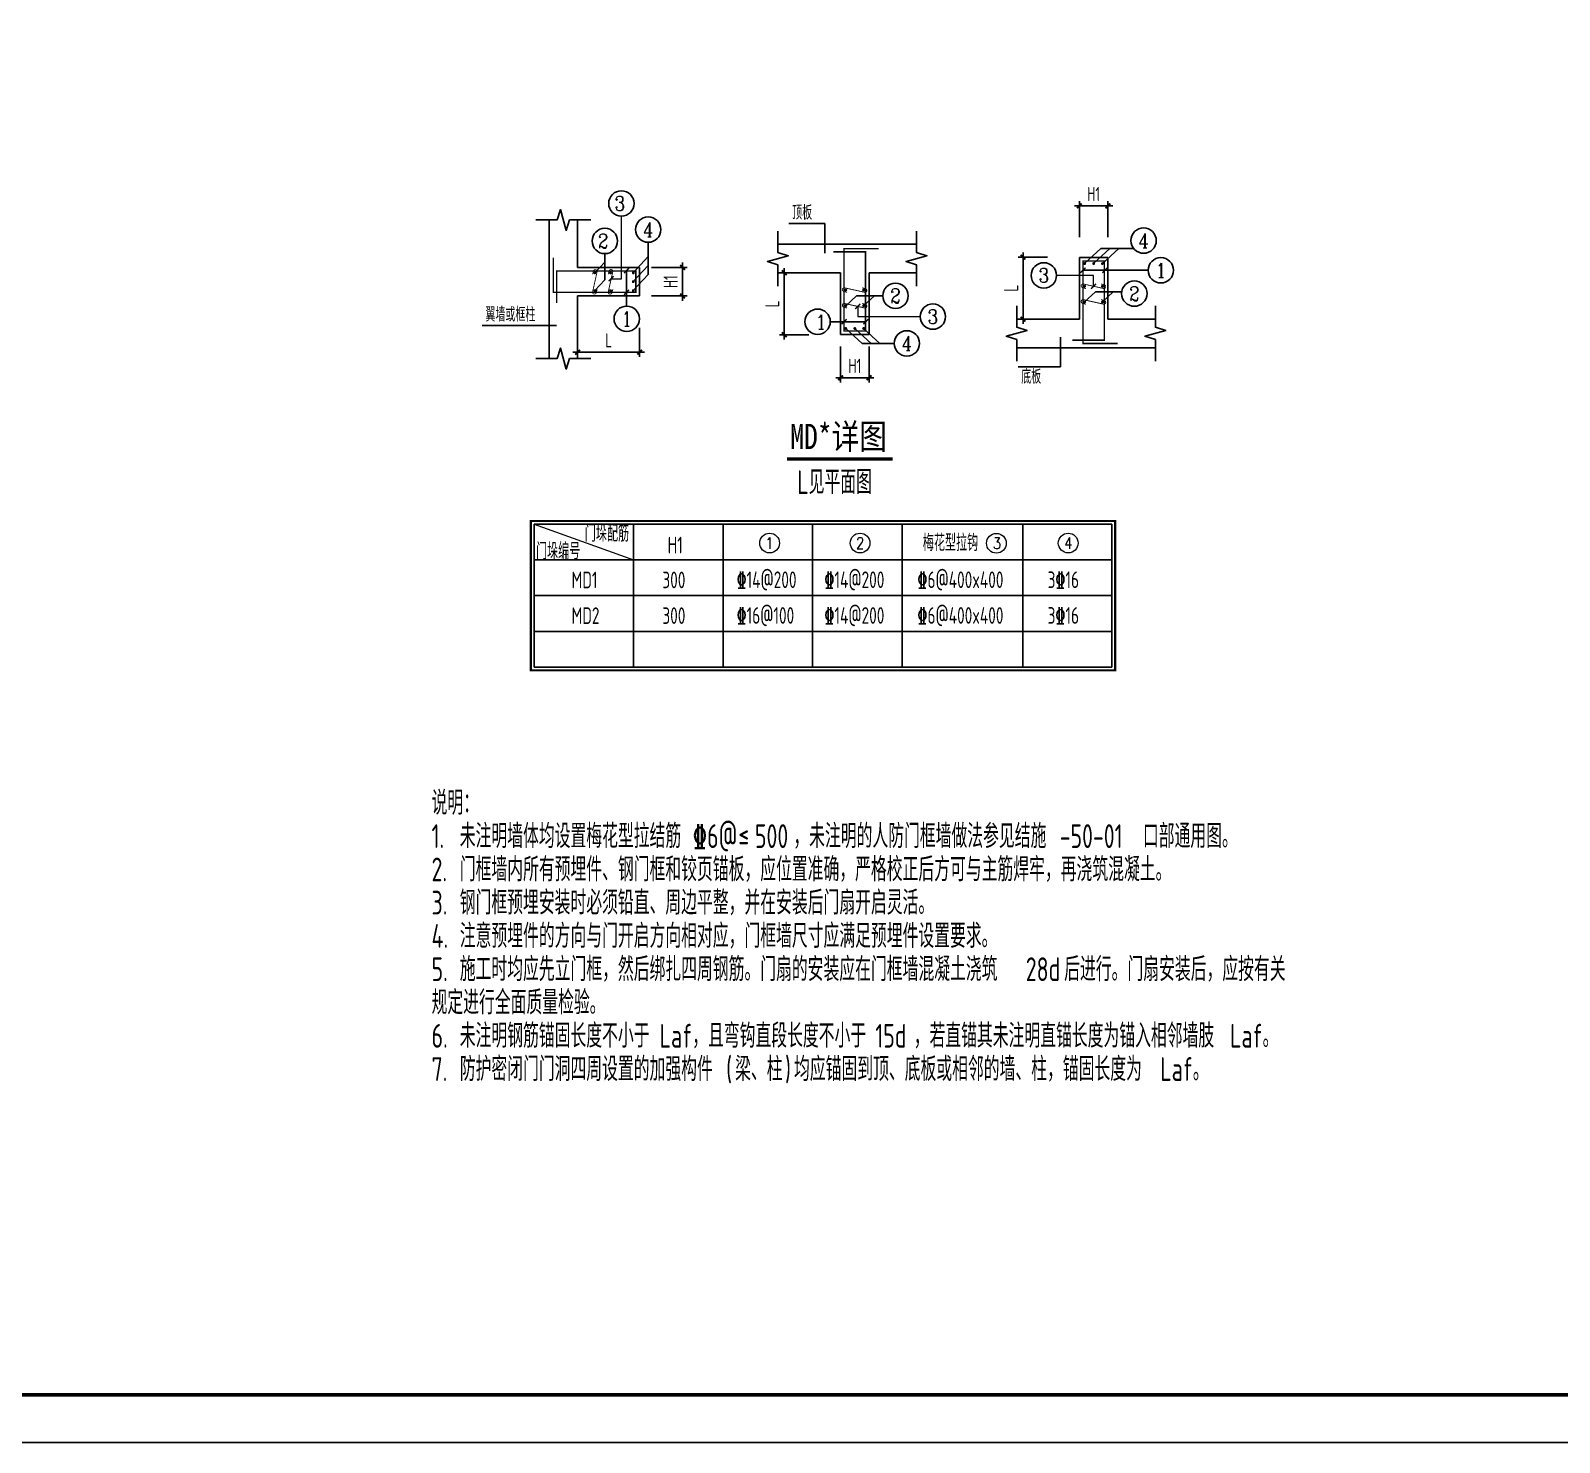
# Model space of a CAD drawing. Extents: x 37906 to 290206, y -18154 to 41246.
# Drawn here: x 226403 to 242475, y 11546 to 26396 of the extents above; entities that cross this region are included whole.
import ezdxf
from ezdxf.enums import TextEntityAlignment as Align

# ---------------------------------------------------------------- set-up
doc = ezdxf.new("R2010")
doc.units = 0
doc.header["$LTSCALE"] = 1000
doc.header["$MEASUREMENT"] = 0
doc.linetypes.add('DASH', pattern=[0.35, 0.25, -0.1])
for name, color, linetype, lineweight in [('3E柱编号', 7, 'Continuous', 13), ('G_DIM_IN（内尺寸）', 3, 'Continuous', 13), ('QZTEXT', 2, 'Continuous', 13), ('REINL', 1, 'Continuous', 0), ('表格边线', 105, 'Continuous', 18)]:
    doc.layers.add(name, color=color, linetype=linetype, lineweight=lineweight)
for name, color, linetype in [('AXIS_TEXT', 7, 'Continuous'), ('DIM', 3, 'Continuous'), ('DIM_SYMB', 3, 'Continuous'), ('ECA_TK', 7, 'Continuous'), ('PUB_DIM', 3, 'Continuous'), ('PUB_TEXT', 7, 'Continuous'), ('REIN', 1, 'Continuous'), ('TAB', 83, 'Continuous'), ('TEXT', 7, 'Continuous'), ('tk', 7, 'Continuous'), ('WALL', 9, 'Continuous')]:
    doc.layers.add(name, color=color, linetype=linetype)
doc.styles.add('_TCH_AXIS', font='COMPLEX', dxfattribs={"bigfont": 'GBCBIG'})
doc.styles.add('TSSD_Dimension', font='tssdeng.shx', dxfattribs={"width": 0.7, "bigfont": 'hztxt.shx'})
doc.styles.add('TSSD_Label', font='tssdeng2.shx', dxfattribs={"width": 0.7, "bigfont": 'tssdchn.shx'})
doc.styles.add('TSSD_Rein', font='tssdeng2.shx', dxfattribs={"width": 0.7, "bigfont": 'tssdchn.shx'})
doc.styles.add('TYDG_01', font='', dxfattribs={"width": 0.8})
doc.styles.get('TYDG_01').set_extended_font_data('SimSun')
doc.dimstyles.new('TSSD_50_50', dxfattribs={"dimtxt": 150, "dimasz": 50, "dimexe": 50, "dimexo": 125, "dimgap": 50, "dimtad": 1, "dimdec": 0, "dimzin": 0, "dimdsep": 46, "dimtxsty": 'TSSD_Dimension', "dimblk": 'ARCHTICK', "dimblk1": 'ARCHTICK', "dimblk2": 'ARCHTICK', "dimcen": 0, "dimdle": 50, "dimclrt": 7, "dimadec": 0, "dimazin": 0, "dimtfac": 1, "dimtdec": 0, "dimtix": 1, "dimtmove": 2, "dimatfit": 3, "dimfxl": 1, "dimtolj": 1, "dimtzin": 0, "dimarcsym": 0})

# ---------------------------------------------------------------- blocks, each defined once
blk = doc.blocks.new('10B_A1E图框')
at = {"layer": 'ECA_TK'}
blk.add_lwpolyline([(0, 0), (841, 0), (841, 594), (0, 594)], close=True, dxfattribs=at)
at = {"layer": 'ECA_TK', "const_width": 0.8}
blk.add_lwpolyline([(831, 10), (831, 584), (18, 584), (18, 10)], close=True, dxfattribs=at)
blk = doc.blocks.new('_ArchTick')
at = {"color": 0, "linetype": 'ByBlock', "const_width": 0.4}
blk.add_lwpolyline([(-0.5, -0.5), (0.5, 0.5)], dxfattribs=at)
blk = doc.blocks.new('*D1263')
at = {"layer": 'Defpoints', "color": 0}
for p in [(236836, 24013), (237219, 24013), (237219, 23361)]:
    blk.add_point(p, dxfattribs=at)
at = {"layer": 'DIM', "color": 0, "lineweight": -2}
for p, q in [((237094, 24013), (236786, 24013)), ((236836, 23311), (236836, 24063)), ((237094, 23361), (236786, 23361))]:
    blk.add_line(p, q, dxfattribs=at)
at = {"layer": 'DIM', "color": 0, "lineweight": -2, "xscale": 50, "yscale": 50, "zscale": 50}
for p, rotation in [((236836, 24013), 90), ((236836, 23361), 270)]:
    blk.add_blockref('_ArchTick', p, dxfattribs=dict(at, rotation=rotation))
at = {"layer": 'DIM', "color": 7, "insert": (236711, 23687), "char_height": 150, "attachment_point": 5, "rotation": 90, "style": 'TSSD_Dimension'}
blk.add_mtext('\\A1;L', dxfattribs=at)
blk = doc.blocks.new('*D1264')
at = {"layer": 'Defpoints', "color": 0}
for p in [(237429, 24552), (237429, 24098), (237729, 24098)]:
    blk.add_point(p, dxfattribs=at)
at = {"layer": 'DIM', "color": 0, "lineweight": -2}
for p, q in [((237429, 24223), (237429, 24602)), ((237729, 24223), (237729, 24602)), ((237779, 24552), (237379, 24552))]:
    blk.add_line(p, q, dxfattribs=at)
at = {"layer": 'DIM', "color": 0, "lineweight": -2, "xscale": 50, "yscale": 50, "zscale": 50, "rotation": 180}
blk.add_blockref('_ArchTick', (237429, 24552), dxfattribs=at)
at = {"layer": 'DIM', "color": 0, "lineweight": -2, "xscale": 50, "yscale": 50, "zscale": 50}
blk.add_blockref('_ArchTick', (237729, 24552), dxfattribs=at)
at = {"layer": 'DIM', "color": 7, "insert": (237579, 24677), "char_height": 150, "attachment_point": 5, "style": 'TSSD_Dimension'}
blk.add_mtext('\\A1;H1', dxfattribs=at)
blk = doc.blocks.new('*D1265')
at = {"layer": 'Defpoints', "color": 0, "linetype": 'Continuous'}
for p in [(232154, 23395), (232806, 23395), (232806, 23013)]:
    blk.add_point(p, dxfattribs=at)
at = {"layer": 'PUB_DIM', "color": 0, "linetype": 'Continuous', "lineweight": -2}
for p, q in [((232154, 23270), (232154, 22963)), ((232806, 23270), (232806, 22963)), ((232104, 23013), (232856, 23013))]:
    blk.add_line(p, q, dxfattribs=at)
at = {"layer": 'PUB_DIM', "color": 0, "linetype": 'Continuous', "lineweight": -2, "xscale": 50, "yscale": 50, "zscale": 50, "rotation": 180}
blk.add_blockref('_ArchTick', (232154, 23013), dxfattribs=at)
at = {"layer": 'PUB_DIM', "color": 0, "linetype": 'Continuous', "lineweight": -2, "xscale": 50, "yscale": 50, "zscale": 50}
blk.add_blockref('_ArchTick', (232806, 23013), dxfattribs=at)
at = {"layer": 'PUB_DIM', "color": 7, "linetype": 'Continuous', "insert": (232480, 23138), "char_height": 150, "attachment_point": 5, "style": 'TSSD_Dimension'}
blk.add_mtext('\\A1;L', dxfattribs=at)
blk = doc.blocks.new('*D1266')
at = {"layer": 'Defpoints', "color": 0}
for p in [(232804, 23905), (232804, 23605), (233257, 23605)]:
    blk.add_point(p, dxfattribs=at)
at = {"layer": 'DIM', "color": 0, "lineweight": -2}
for p, q in [((233257, 23955), (233257, 23555)), ((232929, 23905), (233307, 23905)), ((232929, 23605), (233307, 23605))]:
    blk.add_line(p, q, dxfattribs=at)
at = {"layer": 'DIM', "color": 0, "lineweight": -2, "xscale": 50, "yscale": 50, "zscale": 50}
for p, rotation in [((233257, 23905), 90), ((233257, 23605), 270)]:
    blk.add_blockref('_ArchTick', p, dxfattribs=dict(at, rotation=rotation))
at = {"layer": 'DIM', "color": 7, "insert": (233132, 23755), "char_height": 150, "attachment_point": 5, "rotation": 90, "style": 'TSSD_Dimension'}
blk.add_mtext('\\A1;H1', dxfattribs=at)
blk = doc.blocks.new('*D1267')
at = {"layer": 'Defpoints', "color": 0, "linetype": 'Continuous'}
for p in [(234708, 23848), (234326, 23196), (234708, 23196)]:
    blk.add_point(p, dxfattribs=at)
at = {"layer": 'PUB_DIM', "color": 0, "linetype": 'Continuous', "lineweight": -2}
for p, q in [((234583, 23848), (234276, 23848)), ((234326, 23898), (234326, 23146)), ((234583, 23196), (234276, 23196))]:
    blk.add_line(p, q, dxfattribs=at)
at = {"layer": 'PUB_DIM', "color": 0, "linetype": 'Continuous', "lineweight": -2, "xscale": 50, "yscale": 50, "zscale": 50}
for p, rotation in [((234326, 23848), 90), ((234326, 23196), 270)]:
    blk.add_blockref('_ArchTick', p, dxfattribs=dict(at, rotation=rotation))
at = {"layer": 'PUB_DIM', "color": 7, "linetype": 'Continuous', "insert": (234201, 23522), "char_height": 150, "attachment_point": 5, "rotation": 90, "style": 'TSSD_Dimension'}
blk.add_mtext('\\A1;L', dxfattribs=at)
blk = doc.blocks.new('*D1268')
at = {"layer": 'Defpoints', "color": 0}
for p in [(234918, 23198), (235218, 23198), (234918, 22744)]:
    blk.add_point(p, dxfattribs=at)
at = {"layer": 'DIM', "color": 0, "lineweight": -2}
for p, q in [((234918, 23073), (234918, 22694)), ((235218, 23073), (235218, 22694)), ((235268, 22744), (234868, 22744))]:
    blk.add_line(p, q, dxfattribs=at)
at = {"layer": 'DIM', "color": 0, "lineweight": -2, "xscale": 50, "yscale": 50, "zscale": 50, "rotation": 180}
blk.add_blockref('_ArchTick', (234918, 22744), dxfattribs=at)
at = {"layer": 'DIM', "color": 0, "lineweight": -2, "xscale": 50, "yscale": 50, "zscale": 50}
blk.add_blockref('_ArchTick', (235218, 22744), dxfattribs=at)
at = {"layer": 'DIM', "color": 7, "insert": (235068, 22869), "char_height": 150, "attachment_point": 5, "style": 'TSSD_Dimension'}
blk.add_mtext('\\A1;H1', dxfattribs=at)

msp = doc.modelspace()

# ---------------------------------------------------------------- linework, layer by layer
at = {"color": 0, "const_width": 15}
for points in [[(232533.4, 23813.1), (232480.4, 23760.1)], [(232694.1, 23898), (232641.1, 23844.9)], [(237492.7, 23901), (237439.7, 23848)], [(237721.3, 23901), (237668.3, 23848)], [(232694.1, 23669.4), (232641.1, 23616.3)], [(237603.7, 23733.1), (237550.6, 23680)], [(235072.6, 23468.3), (235125.6, 23521.3)], [(234981.8, 23360.6), (234928.8, 23307.6)], [(235210.4, 23360.6), (235157.4, 23307.6)]]:
    msp.add_lwpolyline(points, dxfattribs=at)
at = {"layer": '3E柱编号'}
for p, q in [((232614.1, 23786.6), (232614.1, 24442.8)), ((237577.2, 23821), (237188.5, 23821)), ((237577.2, 23706.6), (237577.2, 23821)), ((232506.9, 23786.6), (232614.1, 23786.6)), ((235099.1, 23494.8), (235099.1, 23387.6)), ((235099.1, 23387.6), (235755.3, 23387.6))]:
    msp.add_line(p, q, dxfattribs=at)
at = {"layer": 'DIM'}
for centre in [(232614.1, 24577.6), (232895.8, 24302.6), (232439.8, 24183), (238104.1, 24187), (237055.1, 23821), (238285.1, 23874.5), (235495.5, 23606.7), (238006.4, 23629.7), (232670.1, 23364.4), (234676.8, 23334.1), (235888.7, 23387.6), (235615.1, 23105.9)]:
    msp.add_circle(centre, 133.3, dxfattribs=at)
at = {"layer": 'DIM_SYMB'}
for p, q in [((234754.2, 24366.6), (234375.7, 24366.6)), ((234754.2, 24366.6), (234754.2, 24053.3)), ((231930.2, 23294.3), (231151.2, 23294.3)), ((237230.5, 22859.4), (237230.5, 23172.6)), ((237230.5, 22859.4), (236783.6, 22859.4))]:
    msp.add_line(p, q, dxfattribs=at)
for points in [[(231713.7, 24403.8), (231938.7, 24403.8), (231973.7, 24513.8), (232033.7, 24293.8), (232068.7, 24403.8), (232293.7, 24403.8)], [(234258.5, 24288), (234258.5, 24063), (234368.5, 24028), (234148.5, 23968), (234258.5, 23933), (234258.5, 23708)], [(235716.3, 24288), (235716.3, 24063), (235826.3, 24028), (235606.3, 23968), (235716.3, 23933), (235716.3, 23708)], [(236769.4, 22920.6), (236769.4, 23145.6), (236659.4, 23180.6), (236879.4, 23240.6), (236769.4, 23275.6), (236769.4, 23500.6)], [(238227.2, 22920.6), (238227.2, 23145.6), (238117.2, 23180.6), (238337.2, 23240.6), (238227.2, 23275.6), (238227.2, 23500.6)], [(231713.7, 22946), (231938.7, 22946), (231973.7, 23056), (232033.7, 22836), (232068.7, 22946), (232293.7, 22946)]]:
    msp.add_lwpolyline(points, dxfattribs=at)
at = {"layer": 'DIM_SYMB', "const_width": 35}
msp.add_lwpolyline([(234355.4, 21888.6), (235465.3, 21888.6)], dxfattribs=at)
at = {"layer": 'G_DIM_IN（内尺寸）'}
for centre in [(234171.9, 21005.9), (235123.7, 21005.9), (236556.1, 21003.6), (237311, 21005.9)]:
    msp.add_circle(centre, 103.7, dxfattribs=at)
at = {"layer": 'QZTEXT', "color": 7}
msp.add_line((231697.4, 21203.4), (232741.6, 20828), dxfattribs=at)
at = {"layer": 'REIN', "const_width": 15}
for points in [[(235318.8, 24103.4), (234955.3, 24103.4), (234955.3, 23235.5), (235180.3, 23235.5), (235180.3, 24069.1), (234842.4, 24069.1)], [(231898.3, 24006.3), (231898.3, 23642.8), (232766.2, 23642.8), (232766.2, 23867.8), (231932.7, 23867.8), (231932.7, 23529.9)], [(237829.7, 23105.2), (237466.2, 23105.2), (237466.2, 23973.1), (237691.2, 23973.1), (237691.2, 23139.6), (237353.3, 23139.6)]]:
    msp.add_lwpolyline(points, dxfattribs=at)
at = {"layer": 'REIN', "ltscale": 0.5, "const_width": 15}
for points in [[(237483.8, 23938.2, 1), (237483.8, 23953.2, 1)], [(237578.7, 23938.2, 1), (237578.7, 23953.2, 1)], [(237671, 23938.2, 1), (237671, 23953.2, 1)], [(232327.6, 23847.6, -1), (232342.6, 23847.6, -1)], [(232492.3, 23847.6, -1), (232507.3, 23847.6, -1)], [(232731.3, 23847.6, -1), (232746.3, 23847.6, -1)], [(232327.6, 23660.5, -1), (232342.6, 23660.5, -1)], [(232492.3, 23660.5, -1), (232507.3, 23660.5, -1)], [(232731.3, 23755.3, -1), (232746.3, 23755.3, -1)], [(232731.3, 23660.5, -1), (232746.3, 23660.5, -1)], [(234972.9, 23674.1, -1), (234972.9, 23659.1, -1)], [(235160.1, 23674.1, -1), (235160.1, 23659.1, -1)], [(237483.8, 23699.2, 1), (237483.8, 23714.2, 1)], [(237671, 23699.2, 1), (237671, 23714.2, 1)], [(234972.9, 23509.5, -1), (234972.9, 23494.5, -1)], [(235160.1, 23509.5, -1), (235160.1, 23494.5, -1)], [(237483.8, 23534.5, 1), (237483.8, 23549.5, 1)], [(237671, 23534.5, 1), (237671, 23549.5, 1)], [(234972.9, 23270.5, -1), (234972.9, 23255.5, -1)], [(235067.8, 23270.5, -1), (235067.8, 23255.5, -1)], [(235160.1, 23270.5, -1), (235160.1, 23255.5, -1)]]:
    msp.add_lwpolyline(points, format="xyb", close=True, dxfattribs=at)
at = {"layer": 'REIN', "linetype": 'DASH', "ltscale": 0.5, "const_width": 10}
for points in [[(232475.4, 23833), (232485, 23867.7, -0.9739328), (232522.9, 23858.4), (232476.4, 23649.2, 1.0267649), (232514.3, 23639.9), (232523.8, 23674.6)], [(235145.5, 23526.3), (235180.2, 23516.7, -0.9739328), (235170.8, 23478.9), (234961.7, 23525.3, 1.0267649), (234952.3, 23487.4), (234987, 23477.9)], [(237656.4, 23566.3), (237691.1, 23556.8, -0.9739328), (237681.7, 23518.9), (237472.6, 23565.4, 1.0267649), (237463.2, 23527.5), (237497.9, 23517.9)]]:
    msp.add_lwpolyline(points, format="xyb", dxfattribs=at)
at = {"layer": 'REINL', "const_width": 9}
for points in [[(232310.8, 23833), (232320.3, 23867.7, -0.9739328), (232358.2, 23858.4), (232311.7, 23649.2, 1.0267649), (232349.6, 23639.9), (232359.1, 23674.6)], [(235145.5, 23691), (235180.2, 23681.4, -0.9739328), (235170.8, 23643.5), (234961.7, 23690, 1.0267649), (234952.3, 23652.1), (234987, 23642.6)], [(237656.4, 23731), (237691.1, 23721.5, -0.9739328), (237681.7, 23683.6), (237472.6, 23730, 1.0267649), (237463.2, 23692.2), (237497.9, 23682.6)]]:
    msp.add_lwpolyline(points, format="xyb", dxfattribs=at)
at = {"layer": 'TAB'}
for p, q in [((231697.4, 21203.4), (231697.4, 19701.7)), ((231697.4, 21203.4), (237769.2, 21203.4)), ((231697.4, 21203.4), (237769.2, 21203.4)), ((232741.6, 21203.4), (232741.6, 19701.7)), ((233682.6, 21203.4), (233682.6, 19701.7)), ((234623.5, 21203.4), (234623.5, 19701.7)), ((235564.5, 21203.4), (235564.5, 19701.7)), ((236835.5, 21203.4), (236835.5, 19701.7)), ((237769.2, 21203.4), (237769.2, 19701.7)), ((231697.4, 20828), (237769.2, 20828)), ((231697.4, 20452.6), (237769.2, 20452.6)), ((231697.4, 20077.1), (237769.2, 20077.1)), ((231697.4, 19701.7), (237769.2, 19701.7)), ((231697.4, 19701.7), (237769.2, 19701.7)), ((231697.4, 19701.7), (237769.2, 19701.7)), ((231697.4, 19701.7), (237769.2, 19701.7)), ((231697.4, 19701.7), (237769.2, 19701.7)), ((231697.4, 19701.7), (237769.2, 19701.7)), ((231697.4, 19701.7), (237769.2, 19701.7))]:
    msp.add_line(p, q, dxfattribs=at)
at = {"layer": 'TEXT', "ltscale": 99}
for p, q in [((232895.8, 24169.2), (232895.8, 23832)), ((232439.8, 24048.3), (232439.8, 23774.8)), ((237992.6, 24102.7), (237655.4, 24102.7)), ((232667.6, 23871.4), (232667.6, 23497.7)), ((237466.2, 23874.5), (238151.8, 23874.5)), ((237871.6, 23646.7), (237598.2, 23646.7)), ((235360.7, 23606.7), (235087.3, 23606.7)), ((235183.9, 23334.1), (234810.2, 23334.1)), ((235481.7, 23105.9), (235144.5, 23105.9))]:
    msp.add_line(p, q, dxfattribs=at)
at = {"layer": 'TEXT'}
for p, q in [((232335.1, 23847.6), (232439.8, 23962)), ((232738.8, 23847.6), (232895.8, 24019.1)), ((237483.8, 23945.7), (237655.4, 24102.7)), ((237578.7, 23945.7), (237750.3, 24102.7)), ((237671, 23945.7), (237842.5, 24102.7)), ((232738.8, 23755.3), (232895.8, 23926.9)), ((232738.8, 23660.5), (232895.8, 23832)), ((232335.1, 23660.5), (232439.8, 23774.8)), ((237483.8, 23542), (237598.2, 23646.7)), ((237671, 23542), (237785.3, 23646.7)), ((234972.9, 23502), (235087.3, 23606.7)), ((235160.1, 23502), (235274.4, 23606.7)), ((234972.9, 23263), (235144.5, 23105.9)), ((235067.8, 23263), (235239.4, 23105.9)), ((235160.1, 23263), (235331.6, 23105.9))]:
    msp.add_line(p, q, dxfattribs=at)
at = {"layer": 'WALL', "ltscale": 80}
for p, q in [((231853.7, 22946), (231853.7, 24403.8)), ((232153.7, 23905.3), (232153.7, 24403.8)), ((234258.5, 24148), (235716.3, 24148)), ((237428.7, 24010.6), (237728.7, 24010.6)), ((237428.7, 23360.6), (237428.7, 24010.6)), ((237728.7, 24010.6), (237428.7, 24010.6)), ((237728.7, 24010.6), (237728.7, 23360.6)), ((232803.7, 23905.3), (232153.7, 23905.3)), ((232803.7, 23605.3), (232803.7, 23905.3)), ((232803.7, 23905.3), (232803.7, 23605.3)), ((234258.5, 23848), (234917.8, 23848)), ((234917.8, 23848), (234917.8, 23198)), ((234917.8, 23448), (234917.8, 23848)), ((235217.8, 23198), (235217.8, 23848)), ((235217.8, 23848), (235716.3, 23848)), ((232153.7, 23605.3), (232803.7, 23605.3)), ((232153.7, 22946), (232153.7, 23605.3)), ((232553.7, 23605.3), (232153.7, 23605.3)), ((236769.4, 23360.6), (237428.7, 23360.6)), ((237728.7, 23360.6), (238227.2, 23360.6)), ((234917.8, 23198), (235217.8, 23198)), ((235217.8, 23198), (234917.8, 23198)), ((236769.4, 23060.6), (238227.2, 23060.6))]:
    msp.add_line(p, q, dxfattribs=at)
at = {"layer": '表格边线'}
msp.add_line((231697.4, 19701.7), (237769.2, 19701.7), dxfattribs=at)
at = {"layer": '表格边线', "const_width": 23.3}
msp.add_lwpolyline([(237804.2, 21238.4), (231662.4, 21238.4), (231662.4, 19666.7), (237804.2, 19666.7)], close=True, dxfattribs=at)

# ---------------------------------------------------------------- block references
at = {"layer": 'tk', "xscale": 50, "yscale": 50, "zscale": 50}
msp.add_blockref('10B_A1E图框', (206106.2, 11546.3), dxfattribs=at)

# ---------------------------------------------------------------- texts
at = {"layer": 'AXIS_TEXT', "style": '_TCH_AXIS'}
for s, width, p, p2 in [('3', 1.064702, (232543.1, 24501.5), (232651.2, 24501.5)), ('4', 0.931614, (232841.8, 24226.5), (232949.8, 24226.5)), ('2', 1.064702, (232368.8, 24106.9), (232476.8, 24106.9)), ('4', 0.931614, (238050.1, 24110.9), (238158.1, 24110.9)), ('1', 1.656203, (238231.1, 23798.4), (238339.1, 23798.4)), ('3', 1.064702, (237001.1, 23744.9), (237109.2, 23744.9)), ('2', 1.064702, (235441.5, 23530.6), (235549.5, 23530.6)), ('2', 1.064702, (237952.4, 23553.6), (238060.4, 23553.6)), ('1', 1.656203, (232616, 23288.3), (232724.1, 23288.3)), ('1', 1.656203, (234658.8, 23255.6), (234766.9, 23255.6)), ('3', 1.064702, (235834.6, 23311.5), (235942.7, 23311.5)), ('4', 0.931614, (235561, 23029.8), (235669.1, 23029.8))]:
    msp.add_text(s, height=152.2, dxfattribs=dict(at, width=width)).set_placement(p, p2, align=Align.FIT)
at = {"layer": 'AXIS_TEXT', "lineweight": 15, "style": '_TCH_AXIS'}
for s, width, p, p2 in [('1', 1.656203, (234129.8, 20946.7), (234213.9, 20946.7)), ('2', 1.064702, (235081.7, 20946.7), (235165.7, 20946.7)), ('3', 1.064702, (236520.2, 20944.4), (236604.3, 20944.4)), ('4', 0.931614, (237269, 20946.7), (237353, 20946.7))]:
    msp.add_text(s, height=118.4, dxfattribs=dict(at, width=width)).set_placement(p, p2, align=Align.FIT)
at = {"layer": 'PUB_TEXT', "style": 'TYDG_01', "width": 0.8}
msp.add_text('MD*详图', height=265.82, dxfattribs=at).set_placement((234390.1, 21994))
at = {"layer": 'QZTEXT', "color": 7, "lineweight": 15, "style": 'TSSD_Rein', "width": 0.7}
for s, p in [('门垛配筋', (232229.3, 21020.5)), ('H1', (233100, 20897.2)), ('梅花型拉钩', (235782.8, 20921.9)), ('门垛编号', (231716, 20832.6))]:
    msp.add_text(s, height=175, dxfattribs=at).set_placement(p)
at = {"layer": 'QZTEXT', "color": 1, "lineweight": 15, "style": 'TSSD_Rein', "width": 0.7}
for s, p in [('\x8414@200', (233825.3, 20532.4)), ('\x8414@200', (234748.8, 20532.4)), ('\x846@400x400', (235726.7, 20532.4)), ('MD1', (232089.1, 20530.3)), ('300', (233044.6, 20530.3)), ('3\x8416', (237094.9, 20532.4)), ('MD2', (232089.1, 20154.8)), ('300', (233044.6, 20154.8)), ('%%13216@100', (233825.3, 20156.9)), ('\x8414@200', (234748.8, 20156.9)), ('\x846@400x400', (235726.7, 20156.9)), ('3\x8416', (237094.9, 20156.9))]:
    msp.add_text(s, height=175, dxfattribs=at).set_placement(p)
at = {"layer": 'TEXT', "ltscale": 99, "style": 'TSSD_Label', "width": 0.7}
for s, rotation, p in [('顶板', 0.00001, (234409.4, 24407.6)), ('翼墙或框柱', 0.00001, (231184.9, 23335.4)), ('底板', 359.99999, (236817.2, 22680.7))]:
    msp.add_text(s, height=150, rotation=rotation, dxfattribs=at).set_placement(p)
at = {"layer": 'TEXT', "width": 0.7}
for s, style, p in [('L见平面图', 'TSSD_Label', (234462.7, 21520.9)), ('说明：', 'TSSD_Rein', (230618.2, 18148.4)), ('1.', 'TSSD_Rein', (230618.2, 17798.4)), ('未注明墙体均设置梅花型拉结筋', 'TSSD_Rein', (230915, 17798.4)), ('\x846@', 'TSSD_Rein', (233365, 17798.4)), ('500', 'TSSD_Rein', (234017.9, 17798.4)), ('，未注明的人防门框墙做法参见结施', 'TSSD_Rein', (234421.7, 17798.4)), ('-50-01', 'TSSD_Rein', (237221.7, 17798.4)), ('口部通用图。', 'TSSD_Rein', (238096.7, 17798.4)), ('≤', 'TSSD_Rein', (233842.9, 17798.4)), ('2.', 'TSSD_Rein', (230618.2, 17448.4)), ('门框墙内所有预埋件、钢门框和铰页锚板，应位置准确，严格校正后方可与主筋焊牢，再浇筑混凝土。', 'TSSD_Rein', (230915, 17448.4)), ('钢门框预埋安装时必须铅直、周边平整，并在安装后门扇开启灵活。', 'TSSD_Rein', (230915, 17098.4)), ('3.', 'TSSD_Rein', (230618.2, 17098.4)), ('4.', 'TSSD_Rein', (230618.2, 16748.4)), ('注意预埋件的方向与门开启方向相对应，门框墙尺寸应满足预埋件设置要求。', 'TSSD_Rein', (230915, 16748.4)), ('5.', 'TSSD_Rein', (230618.2, 16398.4)), ('施工时均应先立门框，然后绑扎四周钢筋。门扇的安装应在门框墙混凝土浇筑', 'TSSD_Rein', (230915, 16398.4)), ('28d', 'TSSD_Rein', (236865, 16398.4)), ('后进行。门扇安装后，应按有关', 'TSSD_Rein', (237268.9, 16398.4)), ('规定进行全面质量检验。', 'TSSD_Rein', (230618.2, 16048.4)), ('6.', 'TSSD_Rein', (230618.2, 15698.4)), ('未注明钢筋锚固长度不小于', 'TSSD_Rein', (230915, 15698.4)), ('Laf', 'TSSD_Rein', (233015, 15698.4)), ('，且弯钩直段长度不小于', 'TSSD_Rein', (233358.3, 15698.4)), ('15d', 'TSSD_Rein', (235283.3, 15698.4)), ('，若直锚其未注明直锚长度为锚入相邻墙肢', 'TSSD_Rein', (235687.1, 15698.4)), ('Laf', 'TSSD_Rein', (239012.1, 15698.4)), ('。', 'TSSD_Rein', (239355.4, 15698.4)), ('7.', 'TSSD_Rein', (230618.2, 15348.4)), ('防护密闭门门洞四周设置的加强构件', 'TSSD_Rein', (230915, 15348.4)), ('(', 'TSSD_Rein', (233715, 15348.4)), ('梁、柱', 'TSSD_Rein', (233809.2, 15348.4)), (')', 'TSSD_Rein', (234334.2, 15348.4)), ('均应锚固到顶、底板或相邻的墙、柱，锚固长度为', 'TSSD_Rein', (234428.5, 15348.4)), ('Laf', 'TSSD_Rein', (238278.5, 15348.4)), ('。', 'TSSD_Rein', (238621.7, 15348.4))]:
    msp.add_text(s, height=250, dxfattribs=dict(at, style=style)).set_placement(p)

# ---------------------------------------------------------------- dimensions: what is measured, and where the dimension line sits
at = {"layer": 'DIM'}
for base, p1, p2, picture, middle in [((237428.7, 24551.8), (237728.7, 24098), (237428.7, 24098), '*D1264', (237578.7, 24676.8)), ((234917.8, 22744.3), (235217.8, 23198), (234917.8, 23198), '*D1268', (235067.8, 22869.3))]:
    dim = msp.add_linear_dim(base=base, p1=p1, p2=p2, text='H1', dimstyle='TSSD_50_50', dxfattribs=at)
    dim.commit()
    dim.dimension.update_dxf_attribs({"geometry": picture, "text_midpoint": middle, "dimtype": 160})
for base, p1, p2, text, picture, middle in [((233257.5, 23605.3), (232803.7, 23905.3), (232803.7, 23605.3), 'H1', '*D1266', (233132.5, 23755.3)), ((236836.5, 24012.7), (237218.7, 23360.6), (237218.7, 24012.7), 'L', '*D1263', (236711.5, 23686.7))]:
    dim = msp.add_linear_dim(base=base, p1=p1, p2=p2, angle=90, text=text, dimstyle='TSSD_50_50', dxfattribs=at)
    dim.commit()
    dim.dimension.update_dxf_attribs({"geometry": picture, "text_midpoint": middle, "dimtype": 160})
at = {"layer": 'PUB_DIM', "linetype": 'Continuous'}
dim = msp.add_linear_dim(base=(234325.6, 23195.9), p1=(234707.8, 23848), p2=(234707.8, 23195.9), angle=270, text='L', dimstyle='TSSD_50_50', dxfattribs=at)
dim.commit()
dim.dimension.update_dxf_attribs({"geometry": '*D1267', "text_midpoint": (234200.6, 23522), "dimtype": 160})
dim = msp.add_linear_dim(base=(232805.8, 23013.1), p1=(232153.7, 23395.3), p2=(232805.8, 23395.3), text='L', dimstyle='TSSD_50_50', dxfattribs=at)
dim.commit()
dim.dimension.update_dxf_attribs({"geometry": '*D1265', "text_midpoint": (232479.7, 23138.1), "dimtype": 160})

doc.saveas('drawing.dxf')
